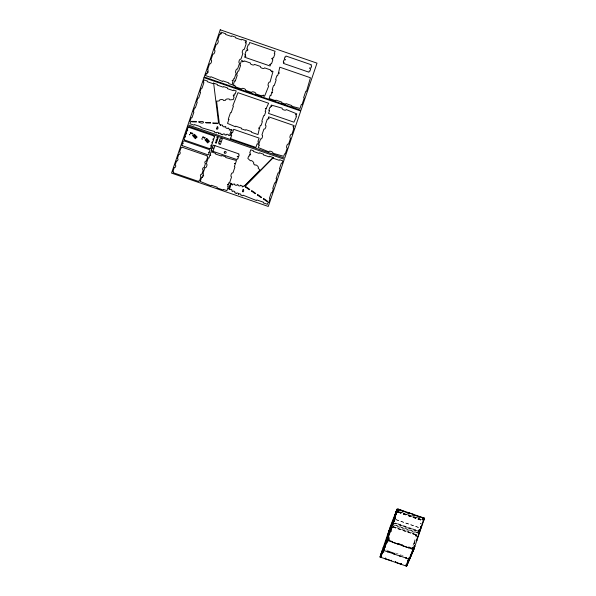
<?xml version="1.0" encoding="UTF-8"?>
<svg xmlns="http://www.w3.org/2000/svg" width="596" height="596" viewBox="0 0 596 596"><rect width="100%" height="100%" fill="white"/><g stroke="black" fill="none" stroke-linecap="round" stroke-linejoin="round"><path stroke-width="0.45" stroke-dasharray="2.98 2.23" d="M414.913 540.207L414.965 539.775L413.773 543.09M393.062 522.893L418.668 531.729L418.764 530.909L395.96 523.05M413.915 542.829L414.511 543.075M416.239 535.983L415.487 535.573M415.509 535.469C416.299 535.089 416.045 536.288 415.427 535.707L416.373 535.61L416.232 535.983M412.983 545.526L413.766 543.269M415.874 537.033L418.869 529.591M413.915 544.602L415.054 541.257M418.779 530.306L417.654 533.621L417.952 532.645L394.232 524.733M414.391 543.373L415.025 541.555M418.131 532.25L418.712 530.38M418.764 530.909L418.325 532.168M420.947 523.981L420.225 523.459L421.044 523.742M414.443 543.433L414.995 541.809M415.904 535.96L416.097 535.432M417.96 532.586L417.856 533.033L392.414 524.264M418.25 532.235L418.563 531.498M413.848 543.038L414.451 543.239M413.751 543.194L414.421 543.321M400.572 511.912L403.201 512.813M406.71 514.028L421.625 519.168M399.32 511.83L421.245 519.384M398.62 511.897L421.424 519.757M398.582 511.994L421.402 519.861M398.24 512.113L421.923 520.278M398.195 512.247L421.879 520.412M398.165 512.374L421.849 520.539M395.975 519.563L418.787 527.445M395.915 519.727L418.727 527.587M394.999 522.96L418.683 531.125M394.001 523.035L418.712 531.595M392.213 524.852L416.775 533.316M391.289 525.791L416.731 534.56M392.988 526.536L417.274 534.903M393.047 527.02L416.731 535.186M393.01 527.147L416.693 535.312M415.926 535.878L416.619 536.177M386.633 550.034L388.391 550.659M395.409 553.051L405.057 556.403"/><path stroke-width="0.89" d="M231.367 183.374L231.255 183.985L232.38 184.209L232.477 185.073L232.634 184.253L234.712 184.03C233.93 185.244 237.513 185.967 237.215 184.529L238.05 184.693C237.201 185.788 240.836 186.675 240.56 185.192L242.408 186.198L242.259 187.01L242.661 186.243L243.697 186.496L243.906 185.855L244.382 185.952L260.005 170.076L258.128 168.124C259.789 167.476 255.565 163.677 255.036 165.204L253.494 163.744C255.155 163.118 250.931 159.281 250.409 160.823L247.854 158.409L248.681 155.981L249.359 156.13L249.784 154.736L250.67 154.774L249.866 154.498L250.38 153.135L249.754 152.837L250.782 149.812L253.419 150.721L253.322 151.399L259.133 153.403L259.469 152.807L263.499 154.193L263.402 154.878L269.206 156.875L269.548 156.279L273.579 157.672L273.482 158.35L279.286 160.346L279.628 159.75L282.869 160.868L282.064 163.252L281.364 163.14L279.442 168.802L280.053 169.145L278.719 173.078L278.027 172.974L276.09 178.681L276.715 178.979L275.374 182.905L274.681 182.801L272.759 188.463L273.37 188.805L272.037 192.739L271.359 192.59L269.407 198.334L270.033 198.632L268.692 202.565L268.021 202.416L267.425 204.301L263.35 202.901L263.439 202.215L256.839 199.943L256.504 200.539L243.131 195.22L242.795 195.816L240.791 195.123C241.767 194.117 238.631 193.052 238.78 194.43L238.378 194.289C239.346 193.275 236.21 192.217 236.359 193.596L234.675 192.657C235.852 191.897 233.058 190.213 232.872 191.525L231.792 190.847C232.932 190.057 230.145 188.403 229.989 189.707L228.372 188.694L228.618 187.971C229.52 188.917 230.414 186.213 229.155 186.399L229.423 185.609C230.347 186.563 231.218 183.851 229.952 184.037L230.257 183.151L231.367 183.374L229.348 189.304M393.315 520.532L393.591 520.45M394.261 521.575L393.583 521.455L393.241 522.357M393.725 520.621L393.785 520.159L394.366 520.442M395.52 515.816L395.163 516.65M396.459 511.279L396.802 511.502L396.392 511.606M396.556 511.532L396.362 511.539M397.815 510.213L397.316 510.318M382.341 551.077L382.356 551.218M395.565 517.805L395.535 517.693M403.075 511.606L402.978 511.152L402.836 511.524M408.64 513.521L409.139 512.88L409.124 513.692M397.204 510.489L397.651 509.431L397.018 509.193L391.557 526.521L397.405 510.057M392.757 524.405L393.137 522.901M393.762 520.233L394.396 520.315M396.221 514.326L395.766 514.497M418.794 533.383L418.198 535.715L419.115 533.122M406.77 565.313L406.815 565.202M390.149 527.14L390.179 527.073M393.583 519.362L394.15 519.667M414.078 548.082L414.101 548.015M394.44 518.289L395.133 518.237M424.076 519.347L424.047 519.429M384.994 546.078L384.39 545.869L389.009 532.28L389.754 532.131M381.604 553.989L381.202 553.483L381.805 553.691M383.727 548.029L383.064 547.955L384.264 548.394M382.498 551.084L382.371 551.456L382.505 551.062M383.668 549.303L383.466 548.834L383.228 549.415M388.488 534.031L387.772 534.128L389.009 534.664M390.171 528.287L389.739 528.354L390.335 528.607M384.793 547.389L384.278 546.919L384.874 547.15M386.677 541.414L385.977 541.481L387.542 536.922M386.797 538.829L387.318 539.276M384.681 545.988L385.269 546.219M385.642 543.753L386.201 542.449L386.722 542.911M391.87 525.91L391.289 525.597L391.967 525.568M386.603 541.511C385.552 539.052 389.806 541.324 387.668 540.795M392.213 523.392L390.73 527.691M391.952 523.646L392.764 523.579M392.175 523.213L392.675 523.705M393.218 521.887L392.682 521.522L393.204 521.984M392.302 522.96L392.168 523.512M387.631 538.955L387.765 538.568L387.631 538.963M396.705 511.003L396.541 510.392M397.532 509.602L396.929 509.394L396.675 510.042L397.413 509.96L397.234 510.534L396.653 510.079M397.674 511.152L396.988 510.943L397.681 511.033M396.921 511.636L397.644 511.532L397.264 511.822M394.917 517.537L395.558 517.663C396.012 518.349 393.926 516.963 395.58 517.566M407.746 562.959L406.628 566.2L379.987 557.014L390.626 525.724L397.018 509.193M407.47 564.121L406.8 564.092M407.187 563.183L407.828 563.421L408.037 562.81L407.105 562.825M407.56 562.319L408.215 562.527L408.439 561.864L407.806 561.73M408.819 560.545L408.863 560.434M408.811 560.165L409.407 559.629L409.012 559.577M409.862 558.072L409.877 558.035M410.443 555.614L411.098 555.822L411.329 555.159L410.696 555.025L410.435 555.636M411.814 554.086L411.255 553.736M412.186 551.598L412.849 551.635L412.216 551.501M414.175 546.465L414.913 546.301L414.332 545.988M416.887 540.475L416.179 540.565M420.627 528.13L420.597 528.212M423.57 520.822C421.812 519.705 424.166 523.37 423.875 517.961L423.741 518.274M392.868 521.507L393.494 521.798M396.519 510.638L396.705 509.945L397.383 510.131M395.185 514.87L395.163 514.922M382.61 551.412L382.602 551.427M384.353 548.156L383.653 548.208L385.195 543.701M385.016 546.174L384.703 547.739L384.07 547.53C384.919 545.72 382.669 549.087 384.219 548.73M391.289 525.597L391.945 525.672L391.334 525.486M385.538 544.044L386.059 544.64M392.25 523.109L392.757 523.474M386.499 541.809L387.02 542.405L386.648 543.232M387.929 538.754L387.922 538.791M392.175 527.706L391.632 527.184M392.19 525.381L392.228 525.27M388.599 539.127L389.181 539.067L388.234 539.157L388.376 538.791M397.39 511.107L397.651 510.392M397.949 510.616L398.709 511.01L398.009 510.444L398.843 510.638L398.709 511.01M409.594 558.236L410.115 558.012L409.892 558.556M411.039 555.055L411.203 554.6M412.186 553.23L411.702 553.461M422.914 519.094L423.376 519.421M413.103 549.564L412.298 549.281L413.728 549.654L413.885 549.259L413.751 549.646L387.147 540.252M421.074 526.559L421.625 526.544L421.014 526.335M394.127 519.153L393.911 519.585M390.44 526.953L390.41 527.035M386.819 538.732L387.4 539.037M394.127 517.306L394.418 517.633M395.237 514.08L395.528 514.408M388.376 534.538L389.881 530.142L390.238 530.328M394.992 514.795L394.932 514.929M410.637 555.196L411.3 555.234M410.085 558.117L409.504 557.849M413.795 549.438L406.628 566.2M420.806 528.279L420.754 528.428M395.893 512.493L396.541 512.709L396.184 513.633M421.178 527.214L423.637 520.129M383.116 547.836L384.323 548.439M389.799 528.183L390.358 528.503M382.312 551.524L382.14 552L382.774 552.157M386.774 538.858L387.37 539.119M392.064 523.34L391.945 523.877M385.15 544.938L385.657 545.452M386.163 542.576L385.992 543.06L386.603 543.269L386.558 542.591M393.39 521.925L392.719 521.94M395.178 515.816C396.496 515.711 393.412 516.836 395.088 516.874M395.863 512.59L396.496 512.627L396.049 513.64M396.869 511.778L396.184 511.606M212.988 151.347L214.925 145.64M381.433 555.144L380.822 554.928L380.606 555.584C382.319 556.031 379.95 554.615 381.433 555.219M381.164 555.114L380.591 557.223M383.31 549.177L382.528 551.106L383.168 551.352M389.531 532.735L388.927 532.526L393.561 518.915M396.496 510.526L396.34 510.899L396.78 509.751M392.511 523.392L392.31 523.981L393.025 524.257M396.862 510.645L397.219 509.893M383.161 551.367L383.332 550.726M397.294 509.52L397.256 510.176M394.098 519.258L394.194 519.466M387.363 540.378L397.837 508.984L424.479 518.17L413.609 550.004L412.976 549.78L413.319 549.259M385.269 546.308L385.09 546.897L384.457 546.636L385.21 544.759M397.703 510.385L397.599 509.565M387.184 541.786L387.013 542.427M387.787 540.386L387.318 540.945L387.683 540.423M397.614 511.241L397.607 510.362M391.915 527.549L390.685 531.565M395.573 517.708L394.217 521.597L393.561 521.522M396.206 511.532L397.502 511.904L398.441 509.193L408.938 513.469M398.366 510.392L398.18 510.914L398.568 510.459M392.354 541.555L392.637 542.315M391.527 560.24L391.147 560.702M393.941 553.2L394.172 554.086M394.187 553.282L393.919 553.952L387.914 551.836M398.232 544.245L398.88 543.805M395.58 561.581L395.327 562.304L395.826 561.663M412.67 514.914L413.14 514.355M402.494 545.645L402.434 545.027M401.384 563.578L401.369 564.39L401.488 564.032M408.96 547.277L408.275 547.702M419.204 517.164L419.279 516.546M406.032 557.364L406.077 558.094M406.256 558.251L406.271 557.446M406.226 565.403L406.025 565.991L407.09 564.047M406.599 564.591L406.845 563.965M407.664 562.706L407.224 563.213L407.85 562.4M412.872 547.649L413.81 547.553L412.872 547.649L413.006 547.277M423.004 518.878L422.594 519.086L423.875 519.57L423.316 520.04M407.843 562.661L408.908 559.532M409.489 557.886L409.713 557.312M407.463 564.144L407.247 564.762L406.614 564.554M409.973 557.342L409.392 558.825M410.942 555.107C409.273 556.917 411.56 556.113 410.234 556.15M412.484 551.531L411.463 553.848M423.175 519.027L423.011 519.474M414.309 546.092L412.998 549.795M416.366 540.416L417.841 536.482M411.873 553.908L411.315 554.355M416.313 540.192L416.455 539.79M412.834 551.673L412.641 552.239L412.015 552.015M412.626 550.548L413.259 550.689L413.028 551.345L412.395 551.136M396.906 510.414L397.383 510.265M424.039 519.466L423.674 520.159M409.065 560.486L407.56 560.277L409.102 560.382M410.309 557.551L409.653 557.491M410.309 557.372L411.776 553.095M395.804 512.433L396.213 512.389M424.248 518.766L424.479 518.17M392.026 523.616L393.077 524.152M419.308 532.571L420.903 527.981M393.874 518.475L394.254 518.811M393.703 520.405L394.284 520.68M420.366 529.546L419.726 529.449M380.792 555.032L381.388 553.624L381.179 554.243L381.835 554.444L381.932 553.468M381.298 553.885L381.984 553.855M388.994 532.332L389.65 532.414L389.069 532.161M382.714 550.562L383.094 550.644M392.131 523.668L392.719 523.906M408.416 561.939L407.731 561.968M418.28 536.37L417.572 536.497M413.229 550.756L412.544 550.786M394.597 516.352L395.327 516.211M387.802 534.061L388.406 534.269M391.997 523.541L392.637 523.824M384.256 546.957L384.852 547.202M391.565 527.4L392.161 527.631M411.173 554.682L409.564 559.391L405.98 558.139M421.551 526.76L420.918 526.67M414.868 546.413L414.25 546.227M396.705 510.049L398.284 510.601M392.675 521.537L393.278 521.753M381.097 553.781L381.738 553.967M397.033 510.988L397.703 511.077M383.444 548.879L384.07 549.132M395.61 513.335L396.362 513.238M396.593 510.414L397.845 510.653M394.813 515.689L395.506 515.682M393.01 520.986L393.204 520.472L393.807 520.68M384.502 545.556L382.915 550.212L387.929 551.918M396.996 511.159L397.837 508.984M389.531 531.021L388.92 530.805L388.994 531.267M391.289 525.791L390.626 525.724M397.562 511.219L397.837 510.601M389.419 531.327L388.845 530.991M399.082 509.841L398.299 509.513M390.276 531.222L390.738 531.796M382.215 550.503L382.081 550.898M382.341 551.412L381.567 553.341L382.178 553.61M390.961 531.192L390.216 531.356L391.006 531.051M379.987 557.014L387.191 540.281M388.734 537.696C389.471 536.862 387.191 537.018 388.875 537.324L387.564 541.034L386.96 540.825M387.936 540.036L392.645 541.682M381.693 556.813L380.889 556.537M384.696 549.832L383.891 549.557M385.672 558.154L385.247 558.832L385.5 558.102L385.366 558.474M398.642 543.723L402.65 545.213M412.916 514.996L413.05 514.624L413.155 515.078M399.722 556.001L400.266 556.038M418.72 517L419.1 516.71L418.966 517.082M408.64 547.433L408.782 547.061L413.378 548.804M423.436 518.177L422.914 518.051L423.406 518.244M420.858 526.804L420.992 526.432L419.845 530.582M405.518 565.023L406.345 565.246M408.521 558.042L409.355 558.266M416.284 540.274L416.865 540.535L416.261 540.326L416.574 539.961M408.431 561.059L408.573 560.084M411.076 554.273L411.463 553.379M412.037 552.038L412.752 550.577M273.162 157.523L245.023 186.175L273.318 157.575M388.272 534.634L388.726 534.783M397.517 511.785L396.251 511.428L396.064 511.942L396.683 512.12M392.421 542.174L398.463 544.26M408.551 547.791L402.434 545.668M399.968 555.971L406.07 558.035M385.254 558.698L391.348 560.776M395.357 562.222L401.428 564.256M399.968 556.083L393.926 554.004M385.783 544.528L385.396 545.422M382.893 551.233L382.505 552.127M384.137 548.424L383.757 549.937M218.59 123.223L213.644 83.172M423.816 518.095L412.976 514.862L413.177 514.274L409.05 512.985M398.277 509.565L402.889 511.219M406.39 512.426L409.042 513.327M398.024 510.236L397.42 510.027L397.845 510.154M397.174 510.645L397.8 510.802M423.212 519.623L423.845 519.779M396.906 511.435L397.51 511.644M396.139 511.718L397.428 512.143M396.102 511.837L396.712 512.046M396.213 513.551L395.58 513.424L396.109 513.864M422.139 523.258L422.475 523.512L422.11 523.385M395.088 518.349L394.485 518.14L395.051 518.475M393.174 521.277L392.749 521.291L393.353 521.5M418.459 533.025L419.092 533.211L418.429 533.152M388.905 530.85L389.501 531.088M389.389 531.401L388.793 531.163L389.374 531.438M413.482 547.508L413.147 547.828L412.946 547.411M384.822 544.014L384.405 544.021L385.009 544.23M410.286 555.971L410.92 556.105L410.718 556.716L410.078 556.47M389.002 551.494L393.323 552.984M383.116 549.616L383.72 549.825M383.109 549.765L383.504 549.907M409.757 558.951L409.124 558.728M408.387 560.389L409.035 560.583L408.789 561.186L408.185 560.978M388.182 551.866L387.713 551.874M384.666 547.083L384.718 547.702M216.579 101.223L219.417 124.229L220.445 124.75L220.296 125.6L220.676 124.862L222.748 125.212C221.667 126.136 224.908 127.864 225.027 126.367L225.787 126.747C224.692 127.7 227.955 129.354 228.074 127.902L229.579 129.362L229.199 130.099L229.81 129.481L230.838 129.995L231.121 129.444L232.135 129.958L231.829 130.844C230.995 129.868 229.974 132.573 231.293 132.416L231.025 133.199C230.153 132.29 229.207 134.949 230.496 134.77L230.25 135.493L228.35 135.299C229.02 134.07 225.705 133.839 226.234 135.083L224.968 134.957C225.631 133.675 222.248 133.519 222.852 134.741L220.952 134.443C221.898 133.437 218.792 132.394 218.933 133.75L218.531 133.608C219.484 132.603 216.378 131.56 216.512 132.915L214.515 132.223L214.649 131.567L200.807 127.499L200.904 126.821L194.311 124.549L193.953 125.138L189.886 123.737L190.564 121.882L189.938 121.584L191.279 117.65L191.972 117.762L193.894 112.1L193.283 111.75L194.616 107.824L195.317 107.928L197.239 102.266L196.628 101.923L197.961 97.99L198.654 98.102L200.584 92.44L199.965 92.097L201.306 88.163L201.999 88.275L203.921 82.613L203.31 82.263L204.115 79.886L207.363 81.004L207.266 81.689L213.07 83.686L213.413 83.09L217.443 84.483L217.346 85.161L223.15 87.158L223.493 86.562L227.523 87.955L227.426 88.633L233.23 90.637L233.565 90.033L236.21 90.95L235.182 93.967L234.504 93.818L234.079 95.218L233.192 95.174L234.005 95.449L233.49 96.82L234.109 97.118L233.282 99.547L229.803 99.882C230.257 98.191 224.707 98.832 225.579 100.284L223.47 100.486C223.962 98.861 218.382 99.42 219.254 100.888L216.579 101.223M191.644 121.375L191.741 121.815L196.412 121.994L196.308 121.435L191.644 121.375M198.744 121.919C203.906 125.547 206.209 119.751 198.744 121.919M205.836 122.463L205.94 122.903L210.604 123.081L210.507 122.523L205.836 122.463M212.936 123.007L213.04 123.439L217.704 123.625L217.555 123.059L212.936 123.007M173.496 172.073L173.227 172.713L198.662 181.482L198.915 180.752L199.518 180.96L201.008 176.572C199.638 176.684 200.681 173.399 201.753 174.382L203.251 169.994C201.858 170.106 202.916 166.813 203.996 167.796L205.486 163.408C204.1 163.602 205.121 160.22 206.231 161.218L207.728 156.83L207.103 156.577L207.371 155.891L181.929 147.123L181.683 147.853L181.08 147.644L179.582 152.032C181.095 151.928 179.746 155.258 178.837 154.23L177.347 158.611C178.874 158.514 177.489 161.821 176.602 160.808L175.112 165.196C176.55 165.077 175.395 168.34 174.36 167.387L172.87 171.775L173.496 172.073M182.465 145.692L207.743 154.781L208.488 154.58L209.159 152.613L208.54 152.271L209.293 152.218L209.963 150.259L209.494 149.641L184.052 140.872L183.315 141.073L182.644 143.04L183.255 143.383L182.51 143.427L181.84 145.394L182.458 145.737M184.536 139.606L184.365 139.971L209.799 148.732L210.001 148.27L210.559 148.493L211.364 146.132C210.284 146.393 210.857 144.523 211.632 145.35L212.429 142.988C211.334 143.204 211.975 141.356 212.697 142.206L213.502 139.844C212.429 140.053 213.033 138.22 213.77 139.054L214.567 136.7L213.994 136.529L214.12 136.037L188.679 127.276L188.53 127.723L187.926 127.514L187.122 129.876C188.261 129.69 187.487 131.537 186.853 130.658L186.049 133.02C187.181 132.834 186.459 134.689 185.781 133.802L184.984 136.164C186.094 135.992 185.408 137.81 184.715 136.953L183.911 139.308L184.536 139.606M189.565 134.666L189.968 134.808L189.588 134.621M190.392 132.893C190.981 135.165 192.24 131.463 190.392 132.893M191.875 133.407C192.463 135.672 193.722 131.977 191.875 133.407M192.821 135.635C193.409 137.899 194.668 134.204 192.821 135.635M193.991 134.636C194.572 136.901 195.838 133.206 193.991 134.636M193.856 136.797C194.445 139.069 195.704 135.374 193.856 136.797M206.946 73.71L206.238 73.651L205.575 75.595L210.544 77.309L210.88 76.713L222.628 81.473L222.971 80.877L228.775 82.874L228.678 83.559L232.224 84.781L232.909 80.773L232.105 80.497L232.991 80.542L233.55 78.754L234.228 78.903L236.232 73.003C234.571 73.122 236.225 67.892 237.566 69.069L239.57 63.176C237.901 63.273 239.57 58.095 240.911 59.242L242.915 53.342C241.253 53.461 242.93 48.246 244.256 49.416L246.26 43.515L245.634 43.217L246.006 42.264L245.202 41.988L246.088 42.033L246.461 40.93L241.805 39.321L241.514 39.932L235.621 37.898L235.755 37.243L231.725 35.849L231.434 36.46L225.586 34.449L225.683 33.763L221.027 32.162L220.647 33.264L221.377 33.778L220.572 33.503L220.252 34.516L219.611 34.33L217.607 40.23C219.365 40.111 217.458 45.326 216.266 44.164L214.262 50.057C216.05 49.93 214.046 55.167 212.928 53.99L210.917 59.891C212.712 59.771 210.79 64.979 209.583 63.817L207.579 69.717L208.198 70.015L207.557 71.773L208.362 72.049L207.475 72.012L206.931 73.755M195.026 135.799C195.615 138.071 196.874 134.376 195.026 135.799M194.899 137.967C195.481 140.231 196.747 136.536 194.899 137.967M196.062 136.968C196.65 139.233 197.909 135.538 196.062 136.968M201.858 138.905L202.268 139.047L201.858 138.905M202.692 137.132C203.273 139.397 204.54 135.702 202.692 137.132M204.175 137.646C204.763 139.911 206.022 136.216 204.175 137.646M205.113 139.874C205.702 142.139 206.961 138.443 205.113 139.874M206.283 138.875C206.872 141.14 208.131 137.445 206.283 138.875M206.156 141.036C206.738 143.301 208.004 139.606 206.156 141.036M207.319 140.038C207.907 142.31 209.174 138.615 207.319 140.038M207.192 142.206C207.78 144.47 209.04 140.775 207.192 142.206M208.362 141.207C208.95 143.472 210.209 139.777 208.362 141.207M202.305 177.586L201.604 177.519L200.256 181.475L211.073 185.855L211.409 185.259L217.205 187.256L217.108 187.941L223.157 190.02L223.448 189.416L226.905 190.653L228.253 186.704L227.627 186.451L228.275 184.648L227.471 184.373L228.357 184.41L228.916 182.622L229.587 182.771L231.591 176.878C229.929 177.072 231.576 171.752 232.932 172.944L234.936 167.044L234.325 166.701L235.36 163.803L234.556 163.52L235.442 163.565L236.478 160.525L225.675 157.515L225.772 156.837L221.742 155.452L221.407 156.048L215.596 154.044L215.692 153.366L211.036 151.764L210.008 154.796L210.731 155.31L209.926 155.035L208.965 158.014L208.287 157.865L206.283 163.758C208.071 163.58 206.194 168.824 204.95 167.692L202.938 173.592L203.564 173.89L202.916 175.649L203.72 175.924L202.834 175.88L202.305 177.586M211.833 150.036L211.513 150.833L236.955 159.601L237.215 158.745L237.856 158.923L238.393 157.351L237.156 156.353L238.661 156.562L239.197 154.99L238.586 154.781L238.892 153.895L213.45 145.133L213.189 145.99L212.549 145.811L212.012 147.383L213.331 148.143L211.744 148.166L211.208 149.738L211.833 150.036M216.661 128.945C219.209 130.755 217.458 122.836 216.661 128.945M216.192 142.034L215.491 141.975L215.245 142.697L216.221 143.308L218.24 137.378L217.13 137.154L216.825 138.041C218.151 137.862 217.205 140.522 216.288 139.613L216.028 140.403L216.646 140.701L216.192 142.034M219.224 143.182L218.903 143.979L220.378 144.485L222.315 138.779L220.848 138.272L220.542 139.159L219.939 138.95L219.403 140.522L220.721 141.289L219.142 141.312L218.605 142.884L219.216 143.226M235.323 80.914L234.623 80.847L233.073 85.392L234.273 85.802L234.787 85.101L234.519 85.891L235.688 86.264L235.517 86.889L241.566 88.975C241.395 87.284 246.796 89.139 245.597 90.368L251.639 92.447C251.475 90.756 256.839 92.603 255.677 93.84L261.719 95.926L262.009 95.315L263.425 95.852L263.693 95.062L263.663 95.934L264.564 96.247L268.714 86.01C267.045 86.115 268.729 80.914 270.055 82.084L272.998 71.431L272.104 71.125L271.59 71.825L271.858 71.043L270.383 70.566L270.562 69.933L264.512 67.847C264.654 69.553 259.312 67.668 260.482 66.461L254.432 64.375C254.581 66.059 249.24 64.197 250.402 62.99L244.353 60.904L244.107 61.507L242.952 61.083L242.684 61.865L242.714 60.993L241.514 60.583L239.972 65.128L240.583 65.471L238.661 71.133L237.96 71.021L236.627 74.954L237.238 75.297L235.323 80.914M228.886 119.491L227.508 123.387L235.39 126.762L235.733 126.166L241.536 128.17L241.44 128.848L245.47 130.241L245.813 129.645L251.616 131.641L251.519 132.319L257.986 134.554L259.424 128.349L258.619 128.073L259.506 128.11L260.4 125.339L261.07 125.488L262.411 121.562L261.793 121.211L263.723 115.557L264.415 115.661L265.749 111.728L265.138 111.385L266.107 108.688L265.302 108.412L266.189 108.457L268.632 103.257L237.953 92.685L232.798 105.857L233.416 106.2L231.203 112.674L230.533 112.525L228.261 119.193L228.886 119.491M245.507 54.862L245.15 55.763L245.88 56.27L245.075 55.994L244.658 57.223L270.092 65.992L270.51 64.763L269.705 64.487L270.591 64.524L270.927 63.534L271.53 63.742L272.871 59.809L272.253 59.563L272.558 58.736L271.754 58.46L272.64 58.505L272.931 57.641L273.542 57.849L274.875 53.916L274.257 53.573L275.106 51.249L249.664 42.487L248.905 44.879L248.227 44.73L246.893 48.663L247.511 48.917L247.198 49.736L248.01 50.012L247.124 49.975L246.826 50.839L246.222 50.63L244.881 54.556L245.507 54.862M230.734 138.078L230.496 138.637L255.937 147.406L257.047 143.986L257.725 144.128L258.522 141.774L257.912 141.431L259.104 138.086L233.669 129.317L232.574 132.699L231.881 132.588L231.077 134.949L231.702 135.247L230.734 138.078M242.386 191.651C244.792 193.357 243.295 185.617 242.408 191.614M245.492 187.092L249.307 189.781L249.769 189.431L245.969 186.69L245.507 187.047M259.2 145.074L258.299 147.562L268.803 151.838C268.647 150.147 273.996 151.987 272.834 153.224L283.741 156.323L284.545 153.813L285.223 153.962L287.227 148.061C285.611 148.277 287.19 142.943 288.561 144.128L290.572 138.235C288.926 138.339 290.557 133.124 291.906 134.301L293.91 128.401L293.292 128.155L293.746 126.911L292.941 126.628L293.828 126.672L294.186 125.622L268.744 116.853L268.386 117.904L269.116 118.418L268.304 118.142L267.939 119.371L267.261 119.222L265.257 125.115C267.03 124.996 265.19 130.159 263.924 129.049L261.912 134.949C263.685 134.83 261.771 140.053 260.579 138.875L258.575 144.776L259.2 145.074M251.43 191.04L255.244 193.737L255.706 193.38L251.907 190.645L251.482 190.966M270.919 95.375L270.212 95.315L269.139 98.482L275.605 100.709L275.948 100.113L281.752 102.11L281.655 102.795L285.685 104.181L286.028 103.585L291.831 105.589L291.735 106.267L300.019 108.465L301.3 104.538L301.978 104.687L304.243 98.012L303.632 97.669L305.822 91.233L306.515 91.344L310.456 77.756L279.777 67.184L278.548 72.794L279.353 73.077L278.466 73.032L277.594 75.767L276.902 75.655L275.561 79.588L276.186 79.886L274.257 85.548L273.557 85.481L272.223 89.415L272.841 89.713L271.858 92.454L272.67 92.73L271.783 92.693L270.919 95.375M269.452 110.752L268.498 113.404L293.932 122.173L296.54 116.488L295.921 116.235L296.413 114.886L295.601 114.611L296.488 114.648L296.763 113.851L286.259 109.567C286.46 111.221 281.066 109.441 282.228 108.181L271.329 105.082L271.053 105.887L271.858 106.162L270.971 106.118L270.502 107.511L269.891 107.302L268.826 110.454L269.452 110.752M257.368 194.989L261.19 197.686L261.644 197.328L257.807 194.572L257.368 194.989M283.897 62.282L283.465 63.407L308.899 72.176L309.279 70.984L309.92 71.17L310.59 69.203L309.421 68.011L310.985 68.026L311.656 66.059L311.038 65.761L311.41 64.793L285.976 56.024L285.655 57.06L285.007 56.873L284.344 58.84L285.596 59.794L283.942 60.017L283.271 61.984L283.897 62.282M263.305 198.937L267.127 201.634L267.589 201.277L263.745 198.52L263.305 198.937M419.651 530.231L420.202 530.708L419.651 530.231M414.287 548.134L414.295 548.104M396.78 510.377L396.906 510.012L396.78 510.377M391.952 525.396L392.086 525.031L391.952 525.396M187.561 125.927L171.521 173.101L268.274 206.447L284.314 159.266L187.561 125.927M203.974 77.666L187.926 124.847L284.687 158.186L300.727 111.012L203.974 77.666M220.252 29.8L204.205 76.981L300.958 110.327L317.005 63.146L220.252 29.8M388.704 538.814L388.51 539.343L388.704 538.814M388.905 538.881L388.711 539.41L388.905 538.881M413.535 547.374L413.348 547.903L413.535 547.374M383.757 552.015L382.93 551.792L383.757 552.015M224.394 152.867A0.969 0.946 23.3 0 0 226.063 152.792A0.969 0.946 23.3 0 0 225.132 151.414A0.969 0.946 23.3 0 0 224.394 152.867"/></g></svg>
